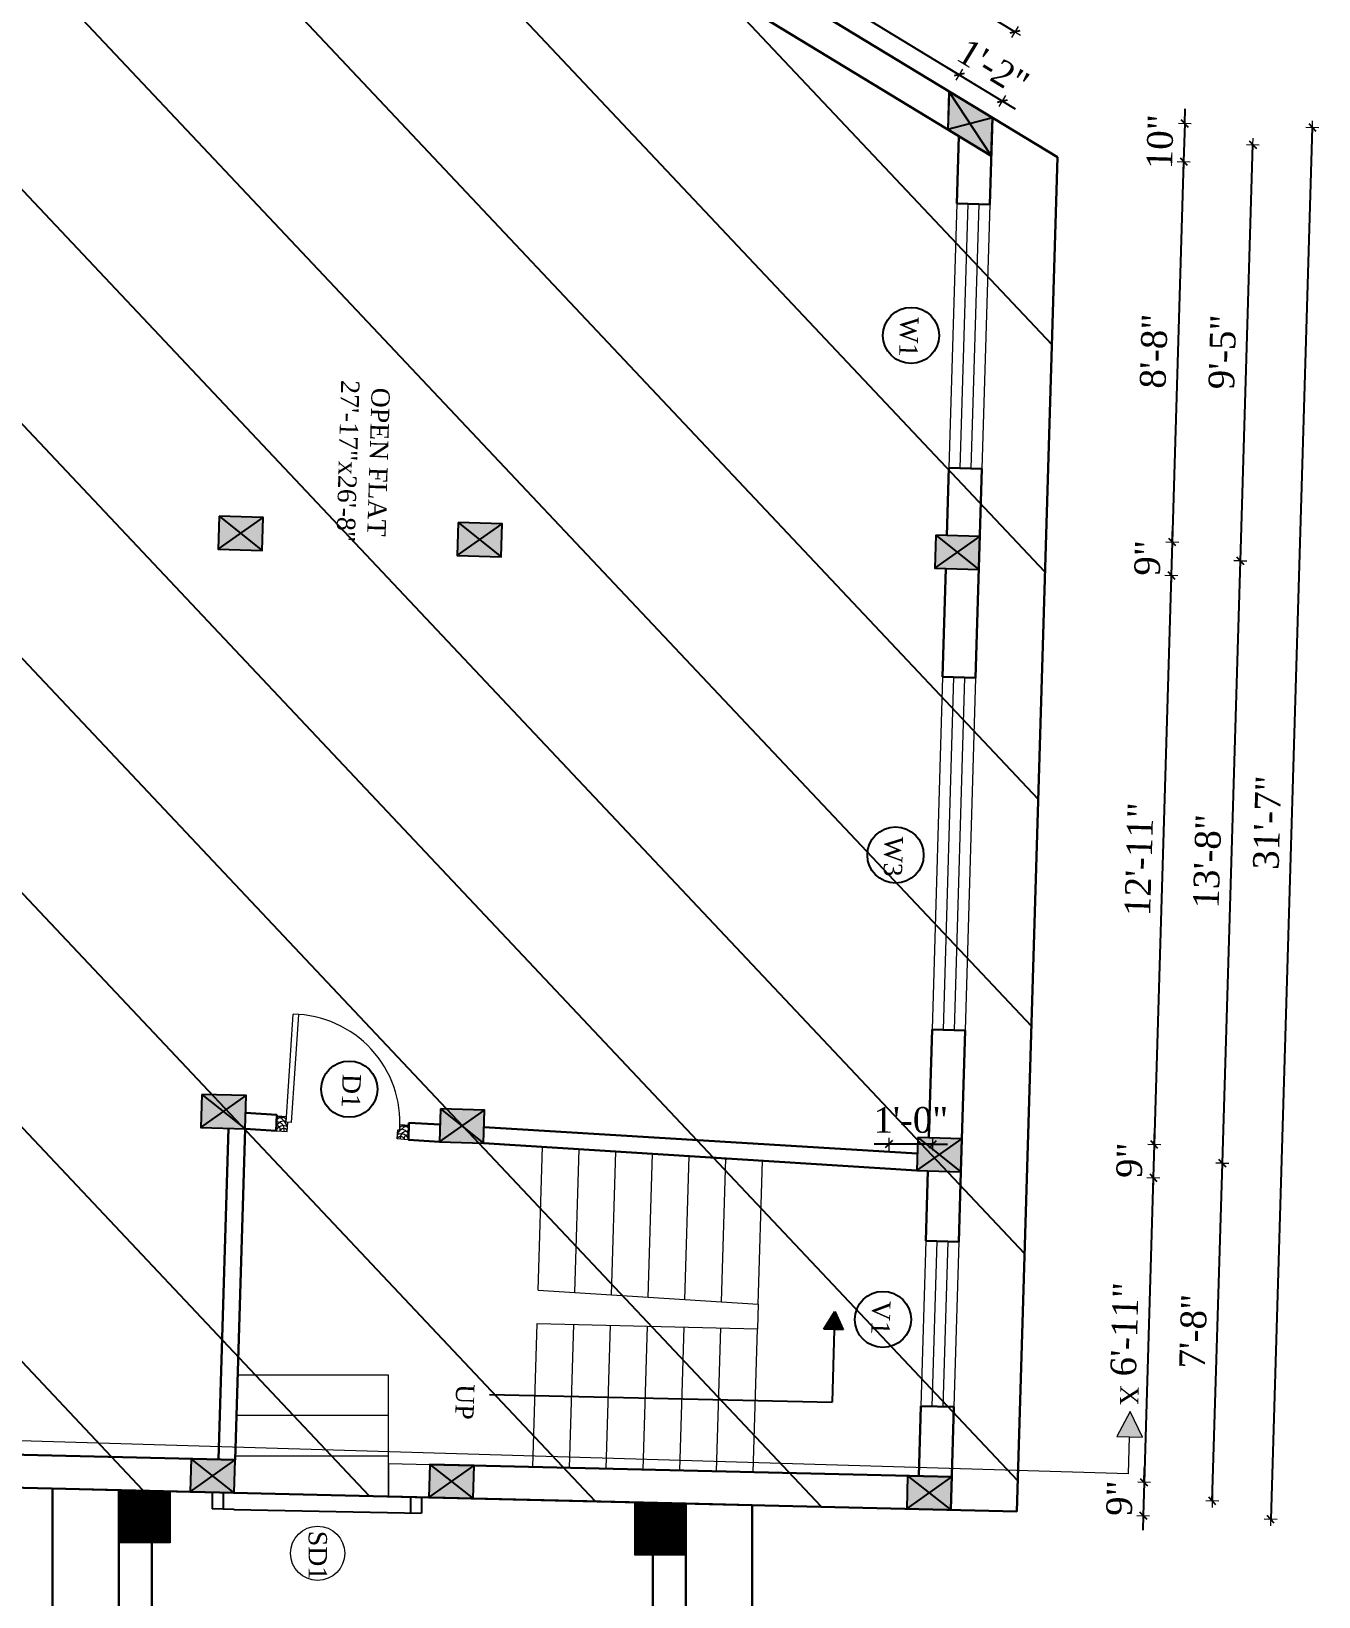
# Model space of a CAD drawing. Header units: inches. Extents: x 4069 to 291496, y -47643 to 12535.
# Drawn here: x 135856.9 to 136207.1, y -17690.2 to -17264.2 of the extents above; entities that cross this region are included whole.
import ezdxf

# ---------------------------------------------------------------- set-up
doc = ezdxf.new("R2010")
doc.units = ezdxf.units.IN
doc.header["$LTSCALE"] = 5
doc.header["$MEASUREMENT"] = 0
for name, color, linetype, lineweight in [('A-WALL', 7, 'Continuous', 9), ('Dimension', 7, 'Continuous', 18), ('DOOR', 62, 'Continuous', 0), ('Dw', 2, 'Continuous', 18), ('tefriş', 30, 'Continuous', 9)]:
    doc.layers.add(name, color=color, linetype=linetype, lineweight=lineweight)
doc.layers.add('dim line', color=7, linetype='Continuous', lineweight=15, true_color=0xfab2b2)
doc.layers.add('TEXT', color=6, linetype='Continuous')
doc.layers.add('WALL', color=7, linetype='Continuous')
doc.styles.add('ordinary', font='times.ttf')
doc.dimstyles.new('Copy of 96', dxfattribs={"dimtxt": 7, "dimasz": 4, "dimexe": 0.5, "dimexo": 0.5, "dimgap": 3, "dimtad": 1, "dimdec": 1, "dimzin": 11, "dimdsep": 46, "dimlunit": 4, "dimtxsty": 'ordinary', "dimblk": 'OBLIQUE', "dimcen": 0.09, "dimse1": 1, "dimse2": 1, "dimclrt": 6, "dimazin": 0, "dimtfac": 1, "dimtdec": 1, "dimtix": 1, "dimtmove": 2, "dimatfit": 3, "dimldrblk": 'leader', "dimfxl": 0.5, "dimfxlon": 1, "dimtolj": 1, "dimtzin": 0, "dimarcsym": 0})

# ---------------------------------------------------------------- blocks, each defined once
blk = doc.blocks.new('C1a')
at = {"color": 1, "ltscale": 5}
for p, q in [((18657.75, 4625.76), (18648.75, 4625.76)), ((18648.75, 4625.76), (18648.82, 4613.76)), ((18657.82, 4613.76), (18657.75, 4625.76)), ((18648.82, 4613.76), (18657.82, 4613.76))]:
    blk.add_line(p, q, dxfattribs=at)
blk = doc.blocks.new('c2a')
at = {"color": 1, "ltscale": 5}
for p, q in [((18091.63, 4625.76), (18084.82, 4613.76)), ((18101.98, 4625.76), (18091.63, 4625.76)), ((18095.17, 4613.76), (18101.98, 4625.76)), ((18084.82, 4613.76), (18095.17, 4613.76))]:
    blk.add_line(p, q, dxfattribs=at)
blk = doc.blocks.new('A$C27B36B59')
at = {"layer": 'DOOR'}
for p, q in [((0, 4), (0, 0)), ((2.5, 4), (0, 4)), ((0, 0), (3, 0)), ((2.5, 2.5), (2.5, 4)), ((3, 2.5), (2.5, 2.5)), ((3, 0), (3, 2.5))]:
    blk.add_line(p, q, dxfattribs=at)
for centre, radius, start, end in [((-1.4, -0.54), 4.75, 22.1411, 72.838), ((1.34, 2.09), 1.64, 45.138, 144.8948), ((2.21, 0.3), 2.49, 83.3149, 152.658), ((0.13, 0.37), 2.05, 349.4875, 93.6805), ((1.96, -0.47), 2.01, 58.7447, 166.495), ((-0.06, 0.32), 1.13, 343.542, 86.947), ((2.08, -0.4), 1.17, 38.2816, 160.1519)]:
    blk.add_arc(centre, radius, start, end, dxfattribs=at)
blk = doc.blocks.new('D2')
at = {"layer": 'DOOR'}
for p, q in [((74473.95, 24047.59), (74473.95, 24018.09)), ((74473.95, 24047.59), (74475.45, 24047.59)), ((74475.45, 24047.59), (74475.45, 24018.13))]:
    blk.add_line(p, q, dxfattribs=at)
blk.add_arc((74473.95, 24047.59), 29.5, 180, 272.9146, dxfattribs=at)
at = {"layer": 'DOOR', "xscale": -1, "rotation": 180}
blk.add_blockref('A$C27B36B59', (74441.95, 24050.09), dxfattribs=at)
at = {"layer": 'DOOR', "rotation": 180}
blk.add_blockref('A$C27B36B59', (74477.95, 24050.09), dxfattribs=at)
blk = doc.blocks.new('x-x')
at = {"ltscale": 5}
for points in [[(11364.03, -701.52), (11364.03, -694.51), (11357.15, -698.09)], [(11364.03, -1135.52), (11364.03, -1128.51), (11357.15, -1132.09)]]:
    blk.add_hatch(color=256, dxfattribs=at).paths.add_polyline_path(points)
for p, q in [((11364.03, -694.51), (11357.15, -698.09)), ((11357.15, -698.09), (11364.03, -701.52)), ((11364.03, -701.52), (11364.03, -694.51)), ((11374.13, -698.09), (11364.03, -698.09)), ((11374.13, -698.09), (11374.13, -1132.09)), ((11364.03, -1128.51), (11357.15, -1132.09)), ((11364.03, -1135.52), (11364.03, -1128.51)), ((11357.15, -1132.09), (11364.03, -1135.52)), ((11374.13, -1132.09), (11364.03, -1132.09))]:
    blk.add_line(p, q, dxfattribs=at)
at = {"layer": 'A-WALL', "color": 1, "ltscale": 5}
blk.add_line((11374.13, -1120.09), (11374.13, -1132.09), dxfattribs=at)
at = {"layer": 'TEXT', "style": 'ordinary'}
for p in [(11350.08, -700.97), (11350.08, -1134.1)]:
    blk.add_text('X', height=5, dxfattribs=at).set_placement(p)
blk = doc.blocks.new('oblique')
at = {"color": 0, "lineweight": -2}
blk.add_line((0.25, 0.25), (-0.25, -0.25), dxfattribs=at)
at = {"layer": 'dim line', "lineweight": 9}
for p, q in [((-0.4375, 0), (0.4375, 0)), ((0, 0.4375), (0, -0.4375))]:
    blk.add_line(p, q, dxfattribs=at)
blk = doc.blocks.new('*D3710')
at = {"layer": 'A-WALL', "color": 0, "lineweight": -2, "ltscale": 50, "transparency": 16777216}
blk.add_line((135929.46, -17166.63), (136109.27, -17275.96), dxfattribs=at)
at = {"layer": 'Defpoints', "color": 0, "ltscale": 50, "transparency": 16777216}
for p in [(135926.68, -17171.2), (136109.27, -17275.96), (136106.5, -17280.52)]:
    blk.add_point(p, dxfattribs=at)
at = {"layer": 'A-WALL', "color": 0, "lineweight": -2, "ltscale": 50, "transparency": 16777216, "xscale": 4, "yscale": 4, "zscale": 4}
for p, rotation in [((135929.46, -17166.63), 148.7014709242138), ((136109.27, -17275.96), 328.7014709242138)]:
    blk.add_blockref('oblique', p, dxfattribs=dict(at, rotation=rotation))
at = {"layer": 'A-WALL', "color": 6, "ltscale": 50, "transparency": 16777216, "insert": (136022.78, -17215.68), "char_height": 7, "attachment_point": 5, "rotation": 328.7015, "style": 'ordinary'}
blk.add_mtext('\\A1;17\'-6"', dxfattribs=at)
blk = doc.blocks.new('_OBLIQUE')
at = {"color": 0, "linetype": 'ByBlock'}
blk.add_line((-0.5, -0.5), (0.5, 0.5), dxfattribs=at)
blk = doc.blocks.new('leader')
at = {"layer": 'Dimension'}
for p, q in [((0, -4.33), (0, 4.33)), ((-4.42, 0), (4.42, 0))]:
    blk.add_line(p, q, dxfattribs=at)
blk = doc.blocks.new('*D3711')
at = {"layer": 'A-WALL', "color": 0, "lineweight": -2, "ltscale": 50, "transparency": 16777216}
for p, q in [((136109.27, -17275.96), (136105.86, -17273.88)), ((136109.27, -17275.96), (136121.06, -17283.13)), ((136121.06, -17283.13), (136124.48, -17285.21))]:
    blk.add_line(p, q, dxfattribs=at)
at = {"layer": 'Defpoints', "color": 0, "ltscale": 50, "transparency": 16777216}
for p in [(136106.5, -17280.52), (136121.06, -17283.13), (136118.29, -17287.69)]:
    blk.add_point(p, dxfattribs=at)
at = {"layer": 'A-WALL', "color": 0, "lineweight": -2, "ltscale": 50, "transparency": 16777216, "xscale": 4, "yscale": 4, "zscale": 4}
for p, rotation in [((136109.27, -17275.96), 328.7014709242138), ((136121.06, -17283.13), 148.7014709242138)]:
    blk.add_blockref('oblique', p, dxfattribs=dict(at, rotation=rotation))
at = {"layer": 'A-WALL', "color": 6, "ltscale": 50, "transparency": 16777216, "insert": (136118.55, -17273.99), "char_height": 7, "attachment_point": 5, "rotation": 328.7015, "style": 'ordinary'}
blk.add_mtext('\\A1;1\'-2"', dxfattribs=at)
blk = doc.blocks.new('*D3712')
at = {"layer": 'A-WALL', "color": 0, "lineweight": -2, "ltscale": 50, "transparency": 16777216}
blk.add_line((136124.42, -17264.33), (135932.81, -17147.83), dxfattribs=at)
at = {"layer": 'Defpoints', "color": 0, "ltscale": 50, "transparency": 16777216}
for p in [(135932.81, -17147.83), (135920.78, -17167.62), (136112.39, -17284.11)]:
    blk.add_point(p, dxfattribs=at)
at = {"layer": 'A-WALL', "color": 0, "lineweight": -2, "ltscale": 50, "transparency": 16777216, "xscale": 4, "yscale": 4, "zscale": 4}
for p, rotation in [((135932.81, -17147.83), 148.7014709224112), ((136124.42, -17264.33), 328.7014709224112)]:
    blk.add_blockref('oblique', p, dxfattribs=dict(at, rotation=rotation))
at = {"layer": 'A-WALL', "color": 6, "ltscale": 50, "transparency": 16777216, "insert": (136032.02, -17200.47), "char_height": 7, "attachment_point": 5, "rotation": 328.7015, "style": 'ordinary'}
blk.add_mtext('\\A1;18\'-8"', dxfattribs=at)
blk = doc.blocks.new('*D3714')
at = {"layer": 'A-WALL', "color": 0, "lineweight": -2, "ltscale": 50, "transparency": 16777216}
blk.add_line((135806.7, -17052), (136138.82, -17253.92), dxfattribs=at)
at = {"layer": 'Defpoints', "color": 0, "ltscale": 50, "transparency": 16777216}
for p in [(135786.17, -17085.77), (136138.82, -17253.92), (136118.29, -17287.69)]:
    blk.add_point(p, dxfattribs=at)
at = {"layer": 'A-WALL', "color": 0, "lineweight": -2, "ltscale": 50, "transparency": 16777216, "xscale": 4, "yscale": 4, "zscale": 4}
for p, rotation in [((135806.7, -17052), 148.7014709224075), ((136138.82, -17253.92), 328.7014709224075)]:
    blk.add_blockref('oblique', p, dxfattribs=dict(at, rotation=rotation))
at = {"layer": 'A-WALL', "color": 6, "ltscale": 50, "transparency": 16777216, "insert": (135976.17, -17147.35), "char_height": 7, "attachment_point": 5, "rotation": 328.7015, "style": 'ordinary'}
blk.add_mtext('\\A1;32\'-5"', dxfattribs=at)
blk = doc.blocks.new('*D3715')
at = {"layer": 'A-WALL', "color": 0, "lineweight": -2, "ltscale": 50, "transparency": 16777216}
for p, q in [((136170.64, -17289.26), (136170.76, -17285.26)), ((136170.64, -17289.26), (136170.33, -17299.6)), ((136170.33, -17299.6), (136170.21, -17303.6))]:
    blk.add_line(p, q, dxfattribs=at)
at = {"layer": 'Defpoints', "color": 0, "ltscale": 50, "transparency": 16777216}
for p in [(136118.29, -17287.69), (136117.98, -17298.04), (136170.33, -17299.6)]:
    blk.add_point(p, dxfattribs=at)
at = {"layer": 'A-WALL', "color": 0, "lineweight": -2, "ltscale": 50, "transparency": 16777216, "xscale": 4, "yscale": 4, "zscale": 4}
for p, rotation in [((136170.64, -17289.26), 268.2899854281607), ((136170.33, -17299.6), 88.28998542816063)]:
    blk.add_blockref('oblique', p, dxfattribs=dict(at, rotation=rotation))
at = {"layer": 'A-WALL', "color": 6, "ltscale": 50, "transparency": 16777216, "insert": (136163.93, -17294.23), "char_height": 7, "attachment_point": 5, "rotation": 88.29, "style": 'ordinary'}
blk.add_mtext('\\A1;10"', dxfattribs=at)
blk = doc.blocks.new('*D3716')
at = {"layer": 'A-WALL', "color": 0, "lineweight": -2, "ltscale": 50, "transparency": 16777216}
blk.add_line((136170.33, -17299.6), (136167.24, -17403.2), dxfattribs=at)
at = {"layer": 'Defpoints', "color": 0, "ltscale": 50, "transparency": 16777216}
for p in [(136117.98, -17298.04), (136114.89, -17401.64), (136167.24, -17403.2)]:
    blk.add_point(p, dxfattribs=at)
at = {"layer": 'A-WALL', "color": 0, "lineweight": -2, "ltscale": 50, "transparency": 16777216, "xscale": 4, "yscale": 4, "zscale": 4}
for p, rotation in [((136170.33, -17299.6), 88.28998542889127), ((136167.24, -17403.2), 268.2899854288913)]:
    blk.add_blockref('oblique', p, dxfattribs=dict(at, rotation=rotation))
at = {"layer": 'A-WALL', "color": 6, "ltscale": 50, "transparency": 16777216, "insert": (136162.23, -17351.21), "char_height": 7, "attachment_point": 5, "rotation": 88.29, "style": 'ordinary'}
blk.add_mtext('\\A1;8\'-8"', dxfattribs=at)
blk = doc.blocks.new('*D3717')
at = {"layer": 'A-WALL', "color": 0, "lineweight": -2, "ltscale": 50, "transparency": 16777216}
for p, q in [((136167.24, -17403.2), (136167.36, -17399.21)), ((136167.24, -17403.2), (136166.97, -17412.2)), ((136166.97, -17412.2), (136166.85, -17416.2))]:
    blk.add_line(p, q, dxfattribs=at)
at = {"layer": 'Defpoints', "color": 0, "ltscale": 50, "transparency": 16777216}
for p in [(136114.89, -17401.64), (136114.62, -17410.64), (136166.97, -17412.2)]:
    blk.add_point(p, dxfattribs=at)
at = {"layer": 'A-WALL', "color": 0, "lineweight": -2, "ltscale": 50, "transparency": 16777216, "xscale": 4, "yscale": 4, "zscale": 4}
for p, rotation in [((136167.24, -17403.2), 268.2899854288913), ((136166.97, -17412.2), 88.28998542889134)]:
    blk.add_blockref('oblique', p, dxfattribs=dict(at, rotation=rotation))
at = {"layer": 'A-WALL', "color": 6, "ltscale": 50, "transparency": 16777216, "insert": (136160.53, -17407.51), "char_height": 7, "attachment_point": 5, "rotation": 88.29, "style": 'ordinary'}
blk.add_mtext('\\A1;9"', dxfattribs=at)
blk = doc.blocks.new('*D3718')
at = {"layer": 'A-WALL', "color": 0, "lineweight": -2, "ltscale": 50, "transparency": 16777216}
blk.add_line((136166.97, -17412.2), (136162.34, -17567.13), dxfattribs=at)
at = {"layer": 'Defpoints', "color": 0, "ltscale": 50, "transparency": 16777216}
for p in [(136114.62, -17410.64), (136109.99, -17565.57), (136162.34, -17567.13)]:
    blk.add_point(p, dxfattribs=at)
at = {"layer": 'A-WALL', "color": 0, "lineweight": -2, "ltscale": 50, "transparency": 16777216, "xscale": 4, "yscale": 4, "zscale": 4}
for p, rotation in [((136166.97, -17412.2), 88.28998542889127), ((136162.34, -17567.13), 268.2899854288913)]:
    blk.add_blockref('oblique', p, dxfattribs=dict(at, rotation=rotation))
at = {"layer": 'A-WALL', "color": 6, "ltscale": 50, "transparency": 16777216, "insert": (136158.16, -17489.47), "char_height": 7, "attachment_point": 5, "rotation": 88.29, "style": 'ordinary'}
blk.add_mtext('\\A1;12\'-11"', dxfattribs=at)
blk = doc.blocks.new('*D3719')
at = {"layer": 'A-WALL', "color": 0, "lineweight": -2, "ltscale": 50, "transparency": 16777216}
for p, q in [((136162.34, -17567.13), (136162.46, -17563.13)), ((136162.34, -17567.13), (136162.07, -17576.13)), ((136162.07, -17576.13), (136161.95, -17580.13))]:
    blk.add_line(p, q, dxfattribs=at)
at = {"layer": 'Defpoints', "color": 0, "ltscale": 50, "transparency": 16777216}
for p in [(136109.99, -17565.57), (136109.72, -17574.57), (136162.07, -17576.13)]:
    blk.add_point(p, dxfattribs=at)
at = {"layer": 'A-WALL', "color": 0, "lineweight": -2, "ltscale": 50, "transparency": 16777216, "xscale": 4, "yscale": 4, "zscale": 4}
for p, rotation in [((136162.34, -17567.13), 268.2899854288913), ((136162.07, -17576.13), 88.28998542889134)]:
    blk.add_blockref('oblique', p, dxfattribs=dict(at, rotation=rotation))
at = {"layer": 'A-WALL', "color": 6, "ltscale": 50, "transparency": 16777216, "insert": (136155.64, -17571.43), "char_height": 7, "attachment_point": 5, "rotation": 88.29, "style": 'ordinary'}
blk.add_mtext('\\A1;9"', dxfattribs=at)
blk = doc.blocks.new('*D3720')
at = {"layer": 'A-WALL', "color": 0, "lineweight": -2, "ltscale": 50, "transparency": 16777216}
blk.add_line((136162.07, -17576.13), (136159.6, -17659.09), dxfattribs=at)
at = {"layer": 'Defpoints', "color": 0, "ltscale": 50, "transparency": 16777216}
for p in [(136109.72, -17574.57), (136107.25, -17657.53), (136159.6, -17659.09)]:
    blk.add_point(p, dxfattribs=at)
at = {"layer": 'A-WALL', "color": 0, "lineweight": -2, "ltscale": 50, "transparency": 16777216, "xscale": 4, "yscale": 4, "zscale": 4}
for p, rotation in [((136162.07, -17576.13), 88.28998542889127), ((136159.6, -17659.09), 268.2899854288913)]:
    blk.add_blockref('oblique', p, dxfattribs=dict(at, rotation=rotation))
at = {"layer": 'A-WALL', "color": 6, "ltscale": 50, "transparency": 16777216, "insert": (136154.28, -17617.41), "char_height": 7, "attachment_point": 5, "rotation": 88.29, "style": 'ordinary'}
blk.add_mtext('\\A1;6\'-11"', dxfattribs=at)
blk = doc.blocks.new('*D3721')
at = {"layer": 'A-WALL', "color": 0, "lineweight": -2, "ltscale": 50, "transparency": 16777216}
for p, q in [((136159.6, -17659.09), (136159.72, -17655.09)), ((136159.6, -17659.09), (136159.33, -17668.09)), ((136159.33, -17668.09), (136159.21, -17672.09))]:
    blk.add_line(p, q, dxfattribs=at)
at = {"layer": 'Defpoints', "color": 0, "ltscale": 50, "transparency": 16777216}
for p in [(136107.25, -17657.53), (136106.98, -17666.52), (136159.33, -17668.09)]:
    blk.add_point(p, dxfattribs=at)
at = {"layer": 'A-WALL', "color": 0, "lineweight": -2, "ltscale": 50, "transparency": 16777216, "xscale": 4, "yscale": 4, "zscale": 4}
for p, rotation in [((136159.6, -17659.09), 268.2899854288913), ((136159.33, -17668.09), 88.28998542889134)]:
    blk.add_blockref('oblique', p, dxfattribs=dict(at, rotation=rotation))
at = {"layer": 'A-WALL', "color": 6, "ltscale": 50, "transparency": 16777216, "insert": (136152.9, -17663.39), "char_height": 7, "attachment_point": 5, "rotation": 88.29, "style": 'ordinary'}
blk.add_mtext('\\A1;9"', dxfattribs=at)
blk = doc.blocks.new('*D3722')
at = {"layer": 'A-WALL', "color": 0, "lineweight": -2, "ltscale": 50, "transparency": 16777216}
blk.add_line((136178.13, -17664.15), (136180.88, -17572.19), dxfattribs=at)
at = {"layer": 'Defpoints', "color": 0, "ltscale": 50, "transparency": 16777216}
for p in [(136109.86, -17570.07), (136180.88, -17572.19), (136107.11, -17662.03)]:
    blk.add_point(p, dxfattribs=at)
at = {"layer": 'A-WALL', "color": 0, "lineweight": -2, "ltscale": 50, "transparency": 16777216, "xscale": 4, "yscale": 4, "zscale": 4}
for p, rotation in [((136180.88, -17572.19), 88.28998542813659), ((136178.13, -17664.15), 268.2899854281366)]:
    blk.add_blockref('oblique', p, dxfattribs=dict(at, rotation=rotation))
at = {"layer": 'A-WALL', "color": 6, "ltscale": 50, "transparency": 16777216, "insert": (136172.94, -17617.97), "char_height": 7, "attachment_point": 5, "rotation": 88.29, "style": 'ordinary'}
blk.add_mtext('\\A1;7\'-8"', dxfattribs=at)
blk = doc.blocks.new('*D3723')
at = {"layer": 'A-WALL', "color": 0, "lineweight": -2, "ltscale": 50, "transparency": 16777216}
blk.add_line((136180.88, -17572.19), (136185.77, -17408.26), dxfattribs=at)
at = {"layer": 'Defpoints', "color": 0, "ltscale": 50, "transparency": 16777216}
for p in [(136114.75, -17406.14), (136185.77, -17408.26), (136109.86, -17570.07)]:
    blk.add_point(p, dxfattribs=at)
at = {"layer": 'A-WALL', "color": 0, "lineweight": -2, "ltscale": 50, "transparency": 16777216, "xscale": 4, "yscale": 4, "zscale": 4}
for p, rotation in [((136185.77, -17408.26), 88.2899854288913), ((136180.88, -17572.19), 268.2899854288913)]:
    blk.add_blockref('oblique', p, dxfattribs=dict(at, rotation=rotation))
at = {"layer": 'A-WALL', "color": 6, "ltscale": 50, "transparency": 16777216, "insert": (136176.77, -17490.03), "char_height": 7, "attachment_point": 5, "rotation": 88.29, "style": 'ordinary'}
blk.add_mtext('\\A1;13\'-8"', dxfattribs=at)
blk = doc.blocks.new('*D3724')
at = {"layer": 'A-WALL', "color": 0, "lineweight": -2, "ltscale": 50, "transparency": 16777216}
blk.add_line((136185.77, -17408.26), (136189.15, -17294.99), dxfattribs=at)
at = {"layer": 'Defpoints', "color": 0, "ltscale": 50, "transparency": 16777216}
for p in [(136118.13, -17292.87), (136189.15, -17294.99), (136114.75, -17406.14)]:
    blk.add_point(p, dxfattribs=at)
at = {"layer": 'A-WALL', "color": 0, "lineweight": -2, "ltscale": 50, "transparency": 16777216, "xscale": 4, "yscale": 4, "zscale": 4}
for p, rotation in [((136189.15, -17294.99), 88.2899854288913), ((136185.77, -17408.26), 268.2899854288913)]:
    blk.add_blockref('oblique', p, dxfattribs=dict(at, rotation=rotation))
at = {"layer": 'A-WALL', "color": 6, "ltscale": 50, "transparency": 16777216, "insert": (136180.89, -17351.43), "char_height": 7, "attachment_point": 5, "rotation": 88.29, "style": 'ordinary'}
blk.add_mtext('\\A1;9\'-5"', dxfattribs=at)
blk = doc.blocks.new('*D3725')
at = {"layer": 'A-WALL', "color": 0, "lineweight": -2, "ltscale": 50, "transparency": 16777216}
blk.add_line((136205.32, -17290.29), (136194.01, -17669.12), dxfattribs=at)
at = {"layer": 'Defpoints', "color": 0, "ltscale": 50, "transparency": 16777216}
for p in [(136118.29, -17287.69), (136106.98, -17666.52), (136194.01, -17669.12)]:
    blk.add_point(p, dxfattribs=at)
at = {"layer": 'A-WALL', "color": 0, "lineweight": -2, "ltscale": 50, "transparency": 16777216, "xscale": 4, "yscale": 4, "zscale": 4}
for p, rotation in [((136205.32, -17290.29), 88.28998542889127), ((136194.01, -17669.12), 268.2899854288913)]:
    blk.add_blockref('oblique', p, dxfattribs=dict(at, rotation=rotation))
at = {"layer": 'A-WALL', "color": 6, "ltscale": 50, "transparency": 16777216, "insert": (136193.09, -17479.51), "char_height": 7, "attachment_point": 5, "rotation": 88.29, "style": 'ordinary'}
blk.add_mtext('\\A1;31\'-7"', dxfattribs=at)
blk = doc.blocks.new('*D3735')
at = {"layer": 'A-WALL', "color": 0, "lineweight": -2, "ltscale": 50, "transparency": 16777216}
for p, q in [((136090.12, -17567.03), (136086.12, -17567.03)), ((136102.12, -17567.03), (136090.12, -17567.03)), ((136102.12, -17567.03), (136106.12, -17567.03))]:
    blk.add_line(p, q, dxfattribs=at)
at = {"layer": 'Defpoints', "color": 0, "ltscale": 50, "transparency": 16777216}
for p in [(136090.12, -17495.51), (136102.12, -17495.43), (136090.12, -17567.03)]:
    blk.add_point(p, dxfattribs=at)
at = {"layer": 'A-WALL', "color": 0, "lineweight": -2, "ltscale": 50, "transparency": 16777216, "xscale": 4, "yscale": 4, "zscale": 4}
blk.add_blockref('oblique', (136090.12, -17567.03), dxfattribs=at)
at = {"layer": 'A-WALL', "color": 0, "lineweight": -2, "ltscale": 50, "transparency": 16777216, "xscale": 4, "yscale": 4, "zscale": 4, "rotation": 180}
blk.add_blockref('oblique', (136102.12, -17567.03), dxfattribs=at)
at = {"layer": 'A-WALL', "color": 6, "ltscale": 50, "transparency": 16777216, "insert": (136096.12, -17560.47), "char_height": 7, "attachment_point": 5, "style": 'ordinary'}
blk.add_mtext('\\A1;1\'-0"', dxfattribs=at)

msp = doc.modelspace()

# ---------------------------------------------------------------- hatches: boundary and pattern name
at = {"layer": 'A-WALL', "ltscale": 5}
h = msp.add_hatch(dxfattribs=at)
h.set_pattern_fill('ANSI31', color=256, angle=270)
h.set_pattern_definition([(315, (134390.9387, 6870.20685), (0.08838834765, 0.08838834765), [])])
h.paths.add_polyline_path([(135894.65985, -17661.49228), (135880.65985, -17661.49228), (135880.65985, -17675.49228), (135894.65985, -17675.49228)])
h = msp.add_hatch(dxfattribs=at)
h.set_pattern_fill('ANSI31', color=256, angle=270)
h.set_pattern_definition([(315, (134382.22104, 6757.26114), (0.08838834765, 0.08838834765), [])])
h.paths.add_polyline_path([(136020.94218, -17664.81688), (136020.94218, -17678.81688), (136034.94218, -17678.81688), (136034.94218, -17664.81688)])
at = {"layer": 'WALL', "linetype": 'ByBlock', "ltscale": 5, "true_color": 0xf8991e}
h = msp.add_hatch(dxfattribs=at)
h.set_pattern_fill('ANSI31', color=30, scale=350, angle=268.2899854)
h.set_pattern_definition([(313.29, (138587.713, -9872.655), (31.8453, 29.99899), [])])
h.paths.add_polyline_path([(135756.6886, -17067.84895), (136135.97627, -17298.44614), (136124.97485, -17666.95059), (135739.08141, -17657.6206)])
h = msp.add_hatch(color=30, dxfattribs=at)
h.dxf.hatch_style = 1
h.paths.add_polyline_path([(136112.2392, -17289.28101), (136106.18911, -17290.86912), (136117.98044, -17298.03795)])
h.paths.add_polyline_path([(136112.2392, -17289.28101), (136117.98044, -17298.03795), (136118.28928, -17287.6929)])
h.paths.add_polyline_path([(136118.28928, -17287.6929), (136106.49796, -17280.52407), (136112.2392, -17289.28101)])
h.paths.add_polyline_path([(136112.2392, -17289.28101), (136106.49796, -17280.52407), (136106.18911, -17290.86912)])
h = msp.add_hatch(color=30, dxfattribs=at)
h.dxf.hatch_style = 1
h.paths.add_polyline_path([(135913.82339, -17400.78707), (135907.96034, -17396.11003), (135907.69178, -17405.10602)])
h.paths.add_polyline_path([(135907.69178, -17405.10602), (135919.68643, -17405.46411), (135913.82339, -17400.78707)])
h.paths.add_polyline_path([(135913.82339, -17400.78707), (135919.68643, -17405.46411), (135919.955, -17396.46812)])
h.paths.add_polyline_path([(135919.955, -17396.46812), (135907.96034, -17396.11003), (135913.82339, -17400.78707)])
h = msp.add_hatch(color=30, dxfattribs=at)
h.dxf.hatch_style = 1
h.paths.add_polyline_path([(135978.80086, -17402.51171), (135972.93782, -17397.83467), (135972.66925, -17406.83066)])
h.paths.add_polyline_path([(135972.66925, -17406.83066), (135984.6639, -17407.18875), (135978.80086, -17402.51171)])
h.paths.add_polyline_path([(135978.80086, -17402.51171), (135984.6639, -17407.18875), (135984.93247, -17398.19276)])
h.paths.add_polyline_path([(135984.93247, -17398.19276), (135972.93782, -17397.83467), (135978.80086, -17402.51171)])
h = msp.add_hatch(color=30, dxfattribs=at)
h.dxf.hatch_style = 1
h.paths.add_polyline_path([(136108.7558, -17405.961), (136102.89276, -17401.28395), (136102.62419, -17410.27995)])
h.paths.add_polyline_path([(136102.62419, -17410.27995), (136114.61885, -17410.63804), (136108.7558, -17405.961)])
h.paths.add_polyline_path([(136108.7558, -17405.961), (136114.61885, -17410.63804), (136114.88742, -17401.64205)])
h.paths.add_polyline_path([(136114.88742, -17401.64205), (136102.89276, -17401.28395), (136108.7558, -17405.961)])
h = msp.add_hatch(color=30, dxfattribs=at)
h.dxf.hatch_style = 1
h.paths.add_polyline_path([(135909.12582, -17558.13721), (135903.26277, -17553.46017), (135902.99421, -17562.45616)])
h.paths.add_polyline_path([(135902.99421, -17562.45616), (135914.98886, -17562.81425), (135909.12582, -17558.13721)])
h.paths.add_polyline_path([(135909.12582, -17558.13721), (135914.98886, -17562.81425), (135915.25743, -17553.81826)])
h.paths.add_polyline_path([(135915.25743, -17553.81826), (135903.26277, -17553.46017), (135909.12582, -17558.13721)])
h = msp.add_hatch(color=30, dxfattribs=at)
h.dxf.hatch_style = 1
h.paths.add_polyline_path([(135974.03784, -17562.05413), (135968.1748, -17557.37708), (135967.90623, -17566.37308)])
h.paths.add_polyline_path([(135967.90623, -17566.37308), (135979.90088, -17566.73117), (135974.03784, -17562.05413)])
h.paths.add_polyline_path([(135974.03784, -17562.05413), (135979.90088, -17566.73117), (135980.16945, -17557.73517)])
h.paths.add_polyline_path([(135980.16945, -17557.73517), (135968.1748, -17557.37708), (135974.03784, -17562.05413)])
h = msp.add_hatch(color=30, dxfattribs=at)
h.dxf.hatch_style = 1
h.paths.add_polyline_path([(136103.86189, -17569.88796), (136097.99884, -17565.21092), (136097.73028, -17574.20691)])
h.paths.add_polyline_path([(136097.73028, -17574.20691), (136109.72493, -17574.565), (136103.86189, -17569.88796)])
h.paths.add_polyline_path([(136103.86189, -17569.88796), (136109.72493, -17574.565), (136109.9935, -17565.56901)])
h.paths.add_polyline_path([(136109.9935, -17565.56901), (136097.99884, -17565.21092), (136103.86189, -17569.88796)])
at = {"layer": 'WALL', "linetype": 'ByBlock', "ltscale": 5}
msp.add_hatch(color=2, dxfattribs=at).paths.add_polyline_path([(136075.40989, -17612.59071), (136077.66635, -17617.52138), (136072.42044, -17617.36477)])
at = {"layer": 'WALL', "linetype": 'ByBlock', "ltscale": 5, "true_color": 0xf8991e}
h = msp.add_hatch(color=30, dxfattribs=at)
h.dxf.hatch_style = 1
h.paths.add_polyline_path([(135900.03375, -17661.61963), (135906.16647, -17657.26371), (135900.30233, -17652.62347)])
h.paths.add_polyline_path([(135900.03375, -17661.61963), (135912.03061, -17661.90395), (135906.16647, -17657.26371)])
h.paths.add_polyline_path([(135912.03061, -17661.90395), (135912.29919, -17652.90779), (135906.16647, -17657.26371)])
h.paths.add_polyline_path([(135906.16647, -17657.26371), (135912.29919, -17652.90779), (135900.30233, -17652.62347)])
h = msp.add_hatch(color=30, dxfattribs=at)
h.dxf.hatch_style = 1
h.paths.add_polyline_path([(135965.01674, -17663.15969), (135971.14945, -17658.80377), (135965.28531, -17654.16353)])
h.paths.add_polyline_path([(135965.01674, -17663.15969), (135977.0136, -17663.44401), (135971.14945, -17658.80377)])
h.paths.add_polyline_path([(135977.0136, -17663.44401), (135977.28217, -17654.44784), (135971.14945, -17658.80377)])
h.paths.add_polyline_path([(135971.14945, -17658.80377), (135977.28217, -17654.44784), (135965.28531, -17654.16353)])
h = msp.add_hatch(color=30, dxfattribs=at)
h.dxf.hatch_style = 1
h.paths.add_polyline_path([(136094.9827, -17666.2398), (136101.11542, -17661.88388), (136095.25128, -17657.24364)])
h.paths.add_polyline_path([(136094.9827, -17666.2398), (136106.97956, -17666.52411), (136101.11542, -17661.88388)])
h.paths.add_polyline_path([(136106.97956, -17666.52411), (136107.24813, -17657.52795), (136101.11542, -17661.88388)])
h.paths.add_polyline_path([(136101.11542, -17661.88388), (136107.24813, -17657.52795), (136095.25128, -17657.24364)])

# ---------------------------------------------------------------- linework, layer by layer
at = {"color": 1, "ltscale": 5}
for p, q in [((136106.49796, -17280.52407), (136117.98044, -17298.03795)), ((136118.28928, -17287.6929), (136106.18911, -17290.86912)), ((135907.69178, -17405.10602), (135919.955, -17396.46812)), ((135907.96034, -17396.11003), (135919.68643, -17405.46411)), ((135972.66925, -17406.83066), (135984.93247, -17398.19276)), ((135972.93782, -17397.83467), (135984.6639, -17407.18875)), ((136102.62419, -17410.27995), (136114.88742, -17401.64205)), ((136102.89276, -17401.28395), (136114.61885, -17410.63804)), ((135902.99421, -17562.45616), (135915.25743, -17553.81826)), ((135903.26277, -17553.46017), (135914.98886, -17562.81425)), ((135967.90623, -17566.37308), (135980.16945, -17557.73517)), ((135968.1748, -17557.37708), (135979.90088, -17566.73117)), ((136097.73028, -17574.20691), (136109.9935, -17565.56901)), ((136097.99884, -17565.21092), (136109.72493, -17574.565)), ((136045.79553, -17571.24765), (136045.81675, -17570.91323)), ((135900.03375, -17661.61963), (135912.29919, -17652.90779)), ((135912.03061, -17661.90395), (135900.30233, -17652.62347)), ((135965.28531, -17654.16353), (135977.0136, -17663.44401)), ((135965.01674, -17663.15969), (135977.28217, -17654.44784)), ((136094.9827, -17666.2398), (136107.24813, -17657.52795)), ((136095.25128, -17657.24364), (136106.97956, -17666.52411))]:
    msp.add_line(p, q, dxfattribs=at)
at = {"layer": 'A-WALL', "lineweight": 30}
for p, q in [((135756.6886, -17067.84895), (136135.97627, -17298.44614)), ((135785.85807, -17096.11606), (136117.98044, -17298.03795)), ((136117.58445, -17311.302), (136118.28928, -17287.6929)), ((136108.58846, -17311.03344), (136109.13694, -17292.66133)), ((136124.97485, -17666.95059), (136135.97627, -17298.44614)), ((136108.58846, -17311.03344), (136117.58445, -17311.302)), ((136105.89142, -17401.37348), (136106.43991, -17383.00137)), ((136106.43991, -17383.00137), (136115.4359, -17383.26994)), ((136113.73854, -17440.1249), (136115.4359, -17383.26994)), ((136104.74255, -17439.85633), (136105.62286, -17410.36947)), ((136104.74255, -17439.85633), (136113.73854, -17440.1249)), ((136100.99751, -17565.30044), (136101.87782, -17535.81358)), ((136101.87782, -17535.81358), (136110.87381, -17536.08215)), ((136109.72493, -17574.565), (136110.87381, -17536.08215)), ((135923.60619, -17559.01098), (135915.1177, -17558.49877)), ((135923.60619, -17559.01098), (135923.47561, -17563.385)), ((135910.49087, -17562.67997), (135907.80119, -17652.77351)), ((135914.98886, -17562.81425), (135912.29919, -17652.90779)), ((135923.47561, -17563.385), (135914.98886, -17562.81425)), ((135959.55747, -17561.18035), (135959.41948, -17565.80232)), ((135968.04596, -17561.69256), (135959.55747, -17561.18035)), ((136097.87001, -17569.5264), (135980.02972, -17562.41569)), ((135967.90623, -17566.37308), (135959.41948, -17565.80232)), ((136097.73028, -17574.20691), (135979.90088, -17566.73117)), ((136100.16155, -17593.30176), (136100.72894, -17574.29643)), ((136109.15754, -17593.57033), (136109.72493, -17574.565)), ((136100.16155, -17593.30176), (136109.15754, -17593.57033)), ((136098.25049, -17657.31471), (136098.81871, -17638.28172)), ((136098.81871, -17638.28172), (136107.8147, -17638.55029)), ((136106.97956, -17666.52411), (136107.8147, -17638.55029)), ((135769.33662, -17649.51967), (135912.29919, -17652.90779)), ((135965.28531, -17654.16353), (136107.24813, -17657.52795)), ((135739.0759, -17657.80504), (136124.97485, -17666.95059)), ((135862.65985, -18016.64794), (135862.65985, -17660.7339)), ((135880.65985, -17661.16049), (135862.65985, -17660.7339)), ((135880.65985, -18028.2792), (135880.65985, -17661.16049)), ((135880.65985, -17661.16049), (135912.03061, -17661.90395)), ((136034.94218, -17664.81688), (135954.03061, -17662.89933)), ((136034.94218, -17678.81688), (136034.94218, -17664.81688)), ((136034.94218, -17664.81688), (136052.94218, -17665.24346)), ((136052.94218, -17665.24346), (136052.94218, -17767.70314)), ((135889.65985, -17785.70314), (135889.65985, -17675.49228)), ((136025.94218, -17785.70314), (136025.94218, -17678.81688)), ((136034.94218, -17678.81688), (136034.94218, -17785.70314))]:
    msp.add_line(p, q, dxfattribs=at)
at = {"layer": 'A-WALL', "ltscale": 5}
for p, q in [((135954.03061, -17629.89933), (135912.98609, -17629.89933)), ((135954.03061, -17662.89933), (135954.03061, -17629.89933)), ((135954.03061, -17640.89933), (135912.65769, -17640.89933)), ((135954.03061, -17651.89933), (135912.32929, -17651.89933)), ((135954.03061, -17653.8968), (135954.03061, -17662.89933)), ((135954.03061, -17653.8968), (135965.28531, -17654.16353))]:
    msp.add_line(p, q, dxfattribs=at)
for points in [[(135894.65985, -17661.49228), (135894.65985, -17675.49228), (135880.65985, -17675.49228), (135880.65985, -17661.49228)], [(136020.94218, -17664.81688), (136020.94218, -17678.81688), (136034.94218, -17678.81688), (136034.94218, -17664.81688)]]:
    msp.add_lwpolyline(points, close=True, dxfattribs=at)
msp.add_circle((135934.73929, -17678.37098), 7.38406, dxfattribs=at)
at = {"layer": 'Dw', "color": 3}
for p, q in [((136108.58846, -17311.03344), (136106.43991, -17383.00137)), ((136111.58712, -17311.12296), (136109.43857, -17383.09089)), ((136114.58579, -17311.21248), (136112.43724, -17383.18042)), ((136117.58445, -17311.302), (136115.4359, -17383.26994)), ((136104.74255, -17439.85633), (136101.87782, -17535.81358)), ((136107.74121, -17439.94585), (136104.87648, -17535.9031)), ((136110.73988, -17440.03538), (136107.87514, -17535.99262)), ((136113.73854, -17440.1249), (136110.87381, -17536.08215)), ((136100.16155, -17593.30176), (136098.81871, -17638.28172)), ((136103.16021, -17593.39128), (136101.81737, -17638.37124)), ((136106.15888, -17593.48081), (136104.81603, -17638.46077)), ((136109.15754, -17593.57033), (136107.8147, -17638.55029))]:
    msp.add_line(p, q, dxfattribs=at)
at = {"layer": 'tefriş', "ltscale": 5}
for p, q in [((135994.71403, -17606.72746), (135995.87783, -17567.74483)), ((136004.75563, -17607.36456), (136005.91943, -17568.38193)), ((136014.68511, -17607.99454), (136015.84891, -17569.01191)), ((136024.70429, -17608.63021), (136025.86809, -17569.64758)), ((136034.67862, -17609.26304), (136035.84242, -17570.2804)), ((136044.65295, -17609.89586), (136045.81675, -17570.91323)), ((136054.62728, -17610.52869), (136055.79108, -17571.54606)), ((135994.71403, -17606.72746), (136054.62728, -17610.52869)), ((136054.62728, -17610.52869), (136054.42614, -17617.26589)), ((135993.2773, -17654.82692), (135994.4411, -17615.84429)), ((135994.4411, -17615.84429), (136054.42614, -17617.26589)), ((136003.2743, -17655.06384), (136004.4381, -17616.08121)), ((136013.27131, -17655.30076), (136014.4351, -17616.31813)), ((136023.2702, -17655.53773), (136024.434, -17616.5551)), ((136033.26531, -17655.77461), (136034.42911, -17616.79198)), ((136043.26232, -17656.01153), (136044.42612, -17617.0289)), ((136053.26235, -17656.24853), (136054.42614, -17617.26589))]:
    msp.add_line(p, q, dxfattribs=at)
at = {"layer": 'TEXT'}
for centre in [(136096.16301, -17346.92837), (136091.9416, -17488.329), (135943.34899, -17552.05339), (136088.52833, -17614.72142)]:
    msp.add_circle(centre, 7.64038, dxfattribs=at)
at = {"layer": 'WALL', "color": 2, "linetype": 'ByBlock', "ltscale": 5}
for p, q in [((136072.42044, -17617.36477), (136075.40989, -17612.59071)), ((136075.40989, -17612.59071), (136077.66635, -17617.52138)), ((136077.66635, -17617.52138), (136072.42044, -17617.36477)), ((136075.26483, -17617.44969), (136074.67368, -17637.25085)), ((135981.51184, -17635.16235), (136074.67368, -17637.25085))]:
    msp.add_line(p, q, dxfattribs=at)
at = {"layer": 'WALL', "color": 2, "linetype": 'ByBlock'}
for p, q in [((135906.03061, -17661.76176), (135906.03061, -17666.27601)), ((135909.03061, -17661.83285), (135909.03061, -17666.33412)), ((135912.03061, -17661.90395), (135954.03061, -17662.89933)), ((135912.03061, -17666.40522), (135906.03061, -17666.26302)), ((135911.924, -17666.40269), (135963.03061, -17667.40014)), ((135960.03061, -17663.04152), (135960.03061, -17667.34159)), ((135963.03061, -17663.11262), (135963.03061, -17667.40014))]:
    msp.add_line(p, q, dxfattribs=at)
at = {"layer": 'WALL', "color": 2, "linetype": 'ByBlock', "ltscale": 5}
for points in [[(136106.49796, -17280.52407), (136106.18911, -17290.86912), (136117.98044, -17298.03795), (136118.28928, -17287.6929)], [(135907.96034, -17396.11003), (135907.69178, -17405.10602), (135919.68643, -17405.46411), (135919.955, -17396.46812)], [(135972.93782, -17397.83467), (135972.66925, -17406.83066), (135984.6639, -17407.18875), (135984.93247, -17398.19276)], [(136102.89276, -17401.28395), (136102.62419, -17410.27995), (136114.61885, -17410.63804), (136114.88742, -17401.64205)], [(135903.26277, -17553.46017), (135902.99421, -17562.45616), (135914.98886, -17562.81425), (135915.25743, -17553.81826)], [(135968.1748, -17557.37708), (135967.90623, -17566.37308), (135979.90088, -17566.73117), (135980.16945, -17557.73517)], [(136097.99884, -17565.21092), (136097.73028, -17574.20691), (136109.72493, -17574.565), (136109.9935, -17565.56901)], [(135912.29919, -17652.90779), (135900.30233, -17652.62347), (135900.03375, -17661.61963), (135912.03061, -17661.90395)], [(135977.28217, -17654.44784), (135965.28531, -17654.16353), (135965.01674, -17663.15969), (135977.0136, -17663.44401)], [(136107.24813, -17657.52795), (136095.25128, -17657.24364), (136094.9827, -17666.2398), (136106.97956, -17666.52411)]]:
    msp.add_lwpolyline(points, close=True, dxfattribs=at)

# ---------------------------------------------------------------- block references
at = {"layer": 'A-WALL', "color": 1, "rotation": 268.2899854281387}
msp.add_blockref('x-x', (137192.48759, -6308.5208), dxfattribs=at)
at = {"layer": 'WALL', "color": 2, "linetype": 'ByBlock', "ltscale": 5}
for name, p, rotation in [('c2a', (132034.46173, 933.92022), 268.2899854281387), ('C1a', (131845.0964, 1125.56948), 268.2899854281578), ('C1a', (131910.07938, 1124.02942), 268.2899854281578), ('C1a', (132040.04535, 1120.94931), 268.2899854281387)]:
    msp.add_blockref(name, p, dxfattribs=dict(at, rotation=rotation))
at = {"layer": 'WALL', "color": 2, "linetype": 'ByBlock', "rotation": 176.1524916298332}
msp.add_blockref('D2', (211847.35688, 1434.93588), dxfattribs=at)

# ---------------------------------------------------------------- texts
at = {"layer": 'TEXT', "style": 'ordinary'}
for s, rotation, p in [('W1', 268.2903735, (136093.25045, -17341.80618)), ('W3', 268.2903735, (136089.02904, -17483.20681)), ('D1', 268.2895973, (135941.54862, -17547.84774)), ('V1', 268.2903735, (136085.61577, -17609.59923)), ('UP', 268.2895973, (135972.43886, -17632.28213)), ('SD1', 270, (135932.29517, -17672.25346))]:
    msp.add_text(s, height=5, rotation=rotation, dxfattribs=at).set_placement(p)
at = {"layer": 'TEXT', "insert": (135940.42764, -17381.06095), "char_height": 5, "attachment_point": 8, "rotation": 268.2895973, "style": 'ordinary'}
msp.add_mtext_dynamic_manual_height_columns('OPEN FLAT\\P27\'-17"x26\'-8"', width=101.5687276, gutter_width=1720.71691, heights=[0], dxfattribs=at)

# ---------------------------------------------------------------- dimensions: what is measured, and where the dimension line sits
at = {"layer": 'A-WALL', "ltscale": 50}
for p1, p2, distance, picture, middle in [((135786.16692, -17085.77101), (136118.28928, -17287.6929), 39.52759, '*D3714', (135976.17077, -17147.35091)), ((136112.39362, -17284.10849), (135920.78456, -17167.61509), -23.15088, '*D3712', (136032.0241, -17200.47419)), ((136118.28928, -17287.6929), (136117.98044, -17298.03795), 52.37244, '*D3715', (136163.92634, -17294.23249)), ((136107.11385, -17662.02603), (136109.85922, -17570.06701), -71.04877, '*D3722', (136172.93593, -17617.97061))]:
    dim = msp.add_aligned_dim(p1=p1, p2=p2, distance=distance, dimstyle='Copy of 96', override={"dimdec": 0, "dimblk": 'oblique', "dimtdec": 0, "dimarcsym": 1}, dxfattribs=at)
    dim.commit()
    dim.dimension.update_dxf_attribs({"geometry": picture, "text_midpoint": middle})
for base, p1, p2, angle, picture, middle in [((136109.27307, -17275.95955), (135926.68023, -17171.1995), (136106.49796, -17280.52407), 148.7014709, '*D3710', (136022.77764, -17215.68282)), ((136121.0644, -17283.12838), (136106.49796, -17280.52407), (136118.28928, -17287.6929), 148.7014709, '*D3711', (136118.54546, -17273.98989)), ((136194.00661, -17669.12224), (136118.28928, -17287.6929), (136106.97956, -17666.52411), 268.2899854, '*D3725', (136193.09374, -17479.51056)), ((136189.15199, -17294.98559), (136114.75313, -17406.14004), (136118.13486, -17292.86542), 268.2899854, '*D3724', (136180.8934, -17351.42682)), ((136167.23653, -17403.20489), (136117.98044, -17298.03795), (136114.88742, -17401.64205), 88.2899854, '*D3716', (136162.2254, -17351.20707)), ((136166.96796, -17412.20088), (136114.88742, -17401.64205), (136114.61885, -17410.63804), 88.2899854, '*D3717', (136160.53452, -17407.50681)), ((136185.77026, -17408.2602), (136109.85922, -17570.06701), (136114.75313, -17406.14004), 268.2899854, '*D3723', (136176.76566, -17490.02791)), ((136162.34262, -17567.13185), (136114.61885, -17410.63804), (136109.9935, -17565.56901), 88.2899854, '*D3718', (136158.15819, -17489.4724)), ((136162.07405, -17576.12784), (136109.9935, -17565.56901), (136109.72493, -17574.565), 88.2899854, '*D3719', (136155.6406, -17571.43377)), ((136159.59725, -17659.0908), (136109.72493, -17574.565), (136107.24813, -17657.52795), 88.2899854, '*D3720', (136154.27801, -17617.41355)), ((136159.32868, -17668.08696), (136107.24813, -17657.52795), (136106.97956, -17666.52411), 88.2899854, '*D3721', (136152.89523, -17663.3928))]:
    dim = msp.add_linear_dim(base=base, p1=p1, p2=p2, angle=angle, dimstyle='Copy of 96', override={"dimdec": 0, "dimblk": 'oblique', "dimtdec": 0, "dimarcsym": 1}, dxfattribs=at)
    dim.commit()
    dim.dimension.update_dxf_attribs({"geometry": picture, "text_midpoint": middle})
dim = msp.add_linear_dim(base=(136090.12244, -17567.03294), p1=(136102.12244, -17495.43418), p2=(136090.12244, -17495.50798), dimstyle='Copy of 96', override={"dimdec": 0, "dimblk": 'oblique', "dimtdec": 0, "dimarcsym": 1}, dxfattribs=at)
dim.commit()
dim.dimension.update_dxf_attribs({"geometry": '*D3735', "text_midpoint": (136096.12244, -17560.47238)})

doc.saveas('drawing.dxf')
